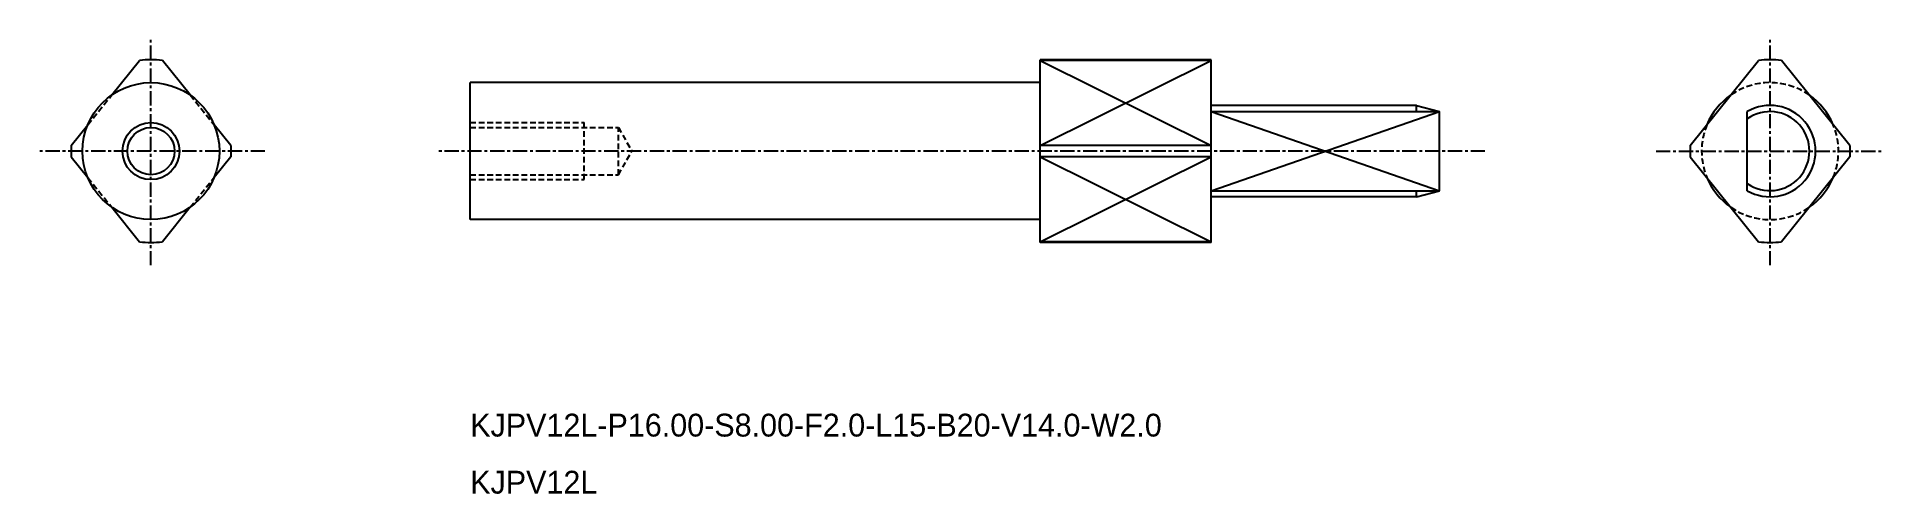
# Model space of a CAD drawing. Extents: x -2539 to -2377, y -805 to -765.
import ezdxf

# ---------------------------------------------------------------- set-up
doc = ezdxf.new("R2010")
doc.units = 0
doc.linetypes.add('CENTER', pattern=[2, 1.25, -0.25, 0.25, -0.25])
doc.linetypes.add('DASHED', pattern=[0.75, 0.5, -0.25])
doc.layers.get('0').update_dxf_attribs({"linetype": 'CONTINUOUS'})
doc.layers.add('CENTER', color=1, linetype='CENTER')

msp = doc.modelspace()

# ---------------------------------------------------------------- linework, layer by layer
at = {"color": 7, "linetype": 'CONTINUOUS'}
for p, q in [((-2532.01, -769.73), (-2529.58, -766.72)), ((-2525.14, -769.73), (-2527.58, -766.72)), ((-2450.58, -782.65), (-2450.58, -766.65)), ((-2435.58, -766.65), (-2450.58, -766.65)), ((-2435.58, -766.72), (-2450.58, -766.72)), ((-2435.58, -782.65), (-2435.58, -766.65)), ((-2393.58, -774.15), (-2387.58, -766.72)), ((-2379.58, -774.15), (-2385.58, -766.72)), ((-2500.58, -780.65), (-2500.58, -768.65)), ((-2450.58, -768.65), (-2500.58, -768.65)), ((-2417.58, -770.65), (-2435.58, -770.65)), ((-2417.58, -770.65), (-2415.58, -771.19)), ((-2417.58, -771.19), (-2417.58, -770.65)), ((-2535.58, -774.15), (-2534.11, -772.34)), ((-2521.58, -774.15), (-2523.04, -772.34)), ((-2435.58, -771.19), (-2415.58, -771.19)), ((-2415.58, -778.12), (-2415.58, -771.19)), ((-2388.58, -778.12), (-2388.58, -771.19)), ((-2535.58, -774.15), (-2535.58, -775.15)), ((-2521.58, -774.15), (-2521.58, -775.15)), ((-2435.58, -774.15), (-2450.58, -774.15)), ((-2393.58, -774.15), (-2393.58, -775.15)), ((-2379.58, -774.15), (-2379.58, -775.15)), ((-2535.58, -775.15), (-2534.11, -776.97)), ((-2521.58, -775.15), (-2523.04, -776.97)), ((-2435.58, -775.15), (-2450.58, -775.15)), ((-2393.58, -775.15), (-2387.58, -782.59)), ((-2379.58, -775.15), (-2385.58, -782.59)), ((-2435.58, -778.12), (-2415.58, -778.12)), ((-2417.58, -778.65), (-2435.58, -778.65)), ((-2417.58, -778.65), (-2415.58, -778.12)), ((-2417.58, -778.65), (-2417.58, -778.12)), ((-2532.01, -779.57), (-2529.58, -782.59)), ((-2525.14, -779.57), (-2527.58, -782.59)), ((-2450.58, -780.65), (-2500.58, -780.65)), ((-2435.58, -782.59), (-2450.58, -782.59)), ((-2435.58, -782.65), (-2450.58, -782.65))]:
    msp.add_line(p, q, dxfattribs=at)
at = {"color": 3, "linetype": 'CONTINUOUS'}
for p, q in [((-2450.58, -766.72), (-2435.58, -774.15)), ((-2450.58, -774.15), (-2435.58, -766.72)), ((-2435.58, -778.12), (-2415.58, -771.19)), ((-2435.58, -771.19), (-2415.58, -778.12)), ((-2450.58, -775.15), (-2435.58, -782.59)), ((-2450.58, -782.59), (-2435.58, -775.15))]:
    msp.add_line(p, q, dxfattribs=at)
at = {"color": 3, "linetype": 'DASHED'}
for p, q in [((-2534.11, -772.34), (-2532.01, -769.73)), ((-2525.14, -769.73), (-2523.04, -772.34)), ((-2500.58, -772.15), (-2490.58, -772.15)), ((-2500.58, -772.59), (-2487.58, -772.59)), ((-2490.58, -777.15), (-2490.58, -772.15)), ((-2487.58, -772.59), (-2486.39, -774.65)), ((-2487.58, -776.72), (-2487.58, -772.59)), ((-2487.58, -776.72), (-2486.39, -774.65)), ((-2534.11, -776.97), (-2532.01, -779.57)), ((-2525.14, -779.57), (-2523.04, -776.97)), ((-2500.58, -776.72), (-2487.58, -776.72)), ((-2500.58, -777.15), (-2490.58, -777.15))]:
    msp.add_line(p, q, dxfattribs=at)
at = {"color": 7, "linetype": 'CONTINUOUS'}
for radius in [6, 2.07]:
    msp.add_circle((-2528.58, -774.65), radius, dxfattribs=at)
at = {"color": 3, "linetype": 'CONTINUOUS'}
msp.add_circle((-2528.58, -774.65), 2.5, dxfattribs=at)
at = {"color": 7, "linetype": 'CONTINUOUS'}
for centre, radius, start, end in [((-2528.58, -774.65), 8, 82.8192, 97.1808), ((-2386.58, -774.65), 8, 82.8192, 97.1808), ((-2386.58, -774.65), 6, 124.9148, 157.2955), ((-2386.58, -774.65), 4, 240, 120), ((-2386.58, -774.65), 6, 22.7045, 55.0852), ((-2386.58, -774.65), 3.46, 234.7356, 125.2644), ((-2386.58, -774.65), 6, 202.7045, 235.0852), ((-2386.58, -774.65), 6, 304.9148, 337.2955), ((-2528.58, -774.65), 8, 262.8192, 277.1808), ((-2386.58, -774.65), 8, 262.8192, 277.1808)]:
    msp.add_arc(centre, radius, start, end, dxfattribs=at)
at = {"color": 3, "linetype": 'DASHED'}
for start, end in [(55.0852, 124.9148), (157.2955, 202.7045), (337.2955, 22.7045), (235.0852, 304.9148)]:
    msp.add_arc((-2386.58, -774.65), 6, start, end, dxfattribs=at)
at = {"layer": 'CENTER', "color": 1, "linetype": 'CENTER'}
for p, q in [((-2528.58, -784.65), (-2528.58, -764.65)), ((-2386.58, -784.65), (-2386.58, -764.65)), ((-2518.58, -774.65), (-2538.58, -774.65)), ((-2411.58, -774.65), (-2503.58, -774.65)), ((-2396.58, -774.65), (-2376.58, -774.65))]:
    msp.add_line(p, q, dxfattribs=at)

# ---------------------------------------------------------------- texts
at = {"color": 7, "linetype": 'CONTINUOUS'}
for s, p in [('KJPV12L-P16.00-S8.00-F2.0-L15-B20-V14.0-W2.0', (-2500.58, -799.65)), ('KJPV12L', (-2500.58, -804.65))]:
    msp.add_text(s, height=2, dxfattribs=at).set_placement(p)

doc.saveas('drawing.dxf')
